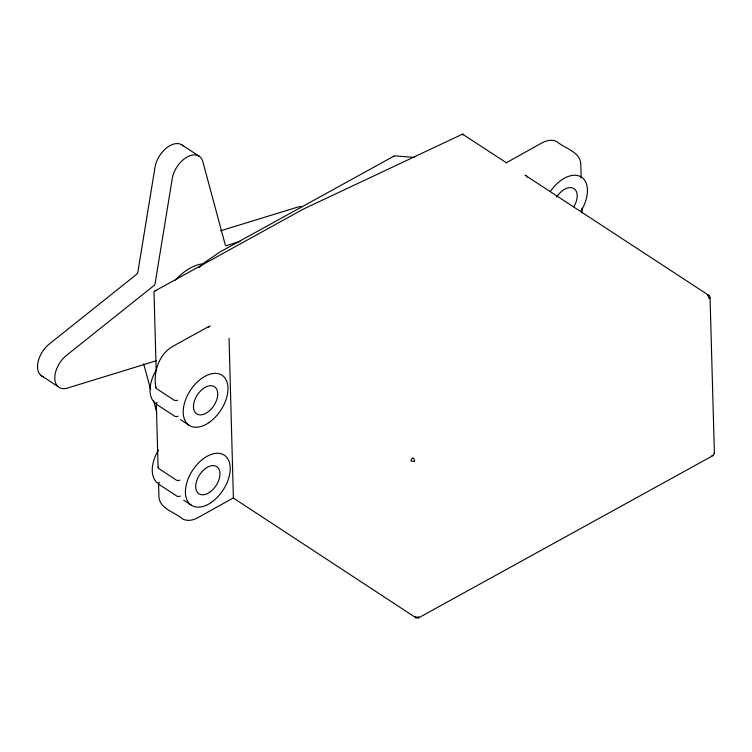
<?xml version="1.0" encoding="UTF-8"?>
<svg xmlns="http://www.w3.org/2000/svg" width="752" height="752" viewBox="0 0 752 752"><rect width="100%" height="100%" fill="white"/><g stroke="black" fill="none" stroke-linecap="round" stroke-linejoin="round"><path stroke-width="1.13" d="M229.05 338.297L233.393 498.05L416.044 617.843M233.505 497.833L197.456 517.912C193.057 520.262 187.624 521.446 182.952 519.143C174.84 511.905 158.681 508.925 158.879 495.427L158.55 483.433M506.209 162.799L542.258 142.73C546.657 140.37 552.081 139.186 556.762 141.498C564.874 148.727 581.033 151.707 580.826 165.214L581.164 177.199M462.668 134.251L506.35 162.742M208.125 327.355L210.193 325.936M199.13 267.637L204.083 262.843L219.951 251.995L394.443 155.852L414.296 157.403M393.324 156.604L393.879 156.153M462.922 134.843L462.79 134.025L303.573 209L154.555 291.184L153.991 292.284L156.19 370.792M209.065 326.349L173.092 346.174C158.832 354.314 153.079 371.873 155.871 387.534M418.535 617.881L713.122 455.533M154.987 290.892L156.115 290.479M220.637 230.779L297.83 207.054A20.971 12.728 -56.7 0 1 301.467 206.452M240.123 241.401L226.7 245.528A2.5 1.513 -56.7 0 1 225.252 244.795L202.833 161.633A20.971 12.728 -56.7 0 0 187.182 156.971A20.971 12.728 -56.7 0 0 172.274 178.478L155.109 283.457A2.5 1.513 -56.7 0 1 153.737 285.741L66.552 355.329A20.971 12.728 -56.7 0 0 54.793 378.435A20.971 12.728 -56.7 0 0 67.464 388.07L155.843 360.913A2.5 1.513 -56.7 0 1 156.237 360.838M525.056 175.169L708.835 295.367M181.946 144.939L199.205 156.247M180.508 419.663L189.288 425.416M40.664 375.21L57.913 386.519M183.714 500.221L191.525 505.335M526.212 175.62L527.284 177.049M143.67 363.818L150.644 389.658M153.671 400.901L156.707 412.134M710.048 297.548L714.4 453.39M582.029 208.295L582.161 212.948M156.313 403.514L158.099 467.453M156.115 403.664A29.958 18.18 -56.7 0 1 156.689 369.373M556.621 197.099A16.224 9.851 -56.7 0 1 573.607 188.404A16.224 9.851 -56.7 0 1 573.814 206.772M550.389 191.412A29.958 18.18 -56.7 0 1 581.362 177.058A29.958 18.18 -56.7 0 1 581.042 210.936M158.343 483.583A29.958 18.18 -56.7 0 1 158.418 450.119M158.221 467.067A2.5 1.495 -1.6 0 0 158.728 468.524L176.316 480.049A2.5 1.495 -1.6 0 0 179.831 480.114M159.377 482.389A2.5 1.495 -1.6 0 0 159.17 484.504L176.758 496.038A2.5 1.495 -1.6 0 0 180.283 496.094M580.901 176.447A2.5 1.495 -1.6 0 1 581.042 177.585M155.993 387.148A2.5 1.495 -1.6 0 0 156.501 388.605L174.079 400.13A2.5 1.495 -1.6 0 0 177.604 400.196M157.149 402.47A2.5 1.495 -1.6 0 0 156.942 404.585L174.53 416.119A2.5 1.495 -1.6 0 0 178.045 416.176M711.965 455.345A2.5 1.307 61.1 0 0 713.563 454.443A2.5 1.495 -1.6 0 0 714.137 452.638M175.423 280.176A43.936 26.668 -56.7 0 1 202.344 263.877M183.526 146.32A20.971 12.728 -56.7 0 0 167.395 147.279A20.971 12.728 -56.7 0 0 155.025 167.16L137.851 272.139A2.5 1.513 -56.7 0 1 136.488 274.424L49.303 344.021A20.971 12.728 -56.7 0 0 37.891 362.784A20.971 12.728 -56.7 0 0 43.315 376.837M207.477 412.331A16.224 9.851 -56.7 0 0 215.016 387.111A16.224 9.851 -56.7 0 0 194.279 401.427A16.224 9.851 -56.7 0 0 207.477 412.331M208.953 422.605A29.958 18.18 -56.7 0 0 223.071 376.028A29.958 18.18 -56.7 0 0 184.748 402.235A29.958 18.18 -56.7 0 0 208.953 422.605M209.714 492.25A16.224 9.851 -56.7 0 0 217.253 467.03A16.224 9.851 -56.7 0 0 196.507 481.346A16.224 9.851 -56.7 0 0 209.714 492.25M211.18 502.524A29.958 18.18 -56.7 0 0 225.309 455.947A29.958 18.18 -56.7 0 0 186.975 482.154A29.958 18.18 -56.7 0 0 211.18 502.524M415.461 616.725A2.5 1.495 -1.6 0 0 418.977 616.79A2.5 1.307 61.1 0 1 417.379 617.702A2.5 1.513 -56.7 0 1 415.461 616.725M414.625 460.948A2.5 1.307 61.1 0 0 412.914 457.855A2.5 1.513 -56.7 0 0 411.1 460.882A2.5 1.495 -1.6 0 0 414.625 460.948M709.211 298.591A2.5 1.307 61.1 0 0 707.5 295.508A2.5 1.513 -56.7 0 1 709.418 296.476A2.5 1.495 -1.6 0 1 709.211 298.591"/></g></svg>
